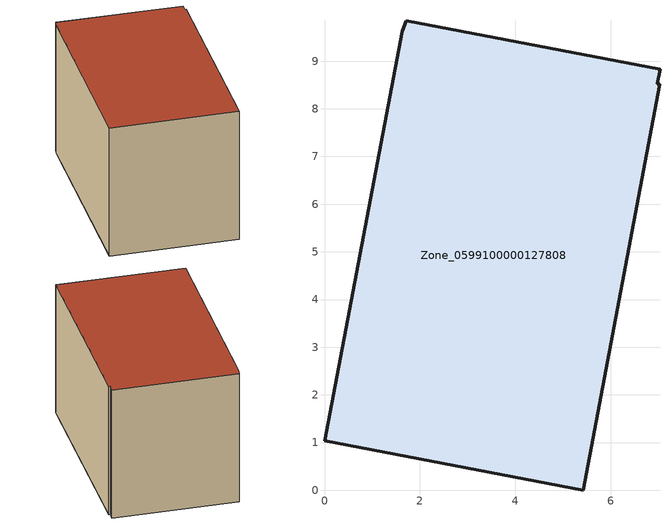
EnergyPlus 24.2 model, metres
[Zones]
Zone_0599100000127808
 floor ground (C_G): 7.03,8.51 5.43,0 0,1.03 1.63,9.63 1.71,9.85 7.04,8.83 6.98,8.53 z0
 wall outside (C_F): 5.43,0 7.03,8.51 6.98,8.53 7.04,8.83 1.71,9.85 1.63,9.63 0,1.03 5.43,0 z0:6.1
 roof outside (C_R): 1.71,9.85 1.63,9.63 0,1.03 5.43,0 7.03,8.51 6.98,8.53 7.04,8.83 z6.1
[BUILDING]
Pand.0599100000127808: North Axis=0; Terrain=City; Loads Convergence Tolerance Value=0.04; Temperature Convergence Tolerance Value=0.4; Solar Distribution=FullExterior; Maximum Number of Warmup Days=25; Minimum Number of Warmup Days=1
[Site:Location]
Rotterdam.The.Hague.AP_ZH_NLD Design_Conditions: Latitude=51.96; Longitude=4.45; Time Zone=1; Elevation=-4.5
[SITE:GROUNDTEMPERATURE:BUILDINGSURFACE]
18, 18, 18, 18, 18, 18, 18, 18, 18, 18, 18, 18
[MATERIAL] Thermal Absorptance=0.9; Solar Absorptance=0.7; Visible Absorptance=0.7
Name | Roughness | Thickness | Conductivity | Density | Specific Heat
G.TI.1946-1964 | MediumSmooth | 0.15 | 1 | 540 | 1210
F.TI.1946-1964 | Rough | 0.3 | 0.857143 | 1920 | 840
R.TI.1946-1964 | MediumRough | 0.2 | 0.277778 | 1500 | 1000
[CONSTRUCTION]
C_G: G.TI.1946-1964
C_F: F.TI.1946-1964
C_R: R.TI.1946-1964
[ZONE]
Zone_0599100000127808: Type=1; Multiplier=1; Ceiling Height=Autocalculate; Volume=Autocalculate; Floor Area=autocalculate; Part of Total Floor Area=Yes
[ZONEINFILTRATION:DESIGNFLOWRATE]
Infil_Zone_0599100000127808: Zone or ZoneList or Space or SpaceList=Zone_0599100000127808; Schedule=AlwaysOn; Design Flow Rate Calculation Method=Flow/Area; Flow Rate per Floor Area=0.003; Constant Term Coefficient=1; Temperature Term Coefficient=0; Velocity Term Coefficient=0; Velocity Squared Term Coefficient=0
[HVACTEMPLATE:ZONE:IDEALLOADSAIRSYSTEM]
Zone_0599100000127808: Maximum Heating Supply Air Temperature=50; Minimum Cooling Supply Air Temperature=13; Maximum Heating Supply Air Humidity Ratio=0.0156; Minimum Cooling Supply Air Humidity Ratio=0.0077; Heating Limit=NoLimit; Cooling Limit=NoLimit; Dehumidification Control Type=ConstantSensibleHeatRatio; Cooling Sensible Heat Ratio=0.7; Dehumidification Setpoint=60; Humidification Control Type=None; Humidification Setpoint=30; Outdoor Air Method=None; Outdoor Air Flow Rate per Person=0.00944; Outdoor Air Flow Rate per Zone Floor Area=0; Outdoor Air Flow Rate per Zone=0; Demand Controlled Ventilation Type=None; Outdoor Air Economizer Type=NoEconomizer; Heat Recovery Type=None; Sensible Heat Recovery Effectiveness=0.7; Latent Heat Recovery Effectiveness=0.65
[ZONECONTROL:THERMOSTAT]
ThermostatControl_Zone_0599100000127808: Zone or ZoneList=Zone_0599100000127808; Control Type Schedule=DualSetpointControlType; Control 1=Thermostat_Zone_0599100000127808; Temperature Difference Between Cutout And Setpoint=0
[THERMOSTATSETPOINT:DUALSETPOINT]
Thermostat_Zone_0599100000127808: Heating Setpoint Temperature Schedule=HeatingSetpoint_Zone_0599100000127808; Cooling Setpoint Temperature Schedule=CoolingSetpoint_Zone_0599100000127808
[SCHEDULE:COMPACT]
HeatingSetpoint_Zone_0599100000127808: Through: 12/31, For: AllDays, Until: 24:00, 21
CoolingSetpoint_Zone_0599100000127808: Through: 12/31, For: AllDays, Until: 24:00, 24
DualSetpointControlType: Through: 12/31, For: AllDays, Until: 24:00, 4
AlwaysOn: Through: 12/31, For: AllDays, Until: 24:00, 1
